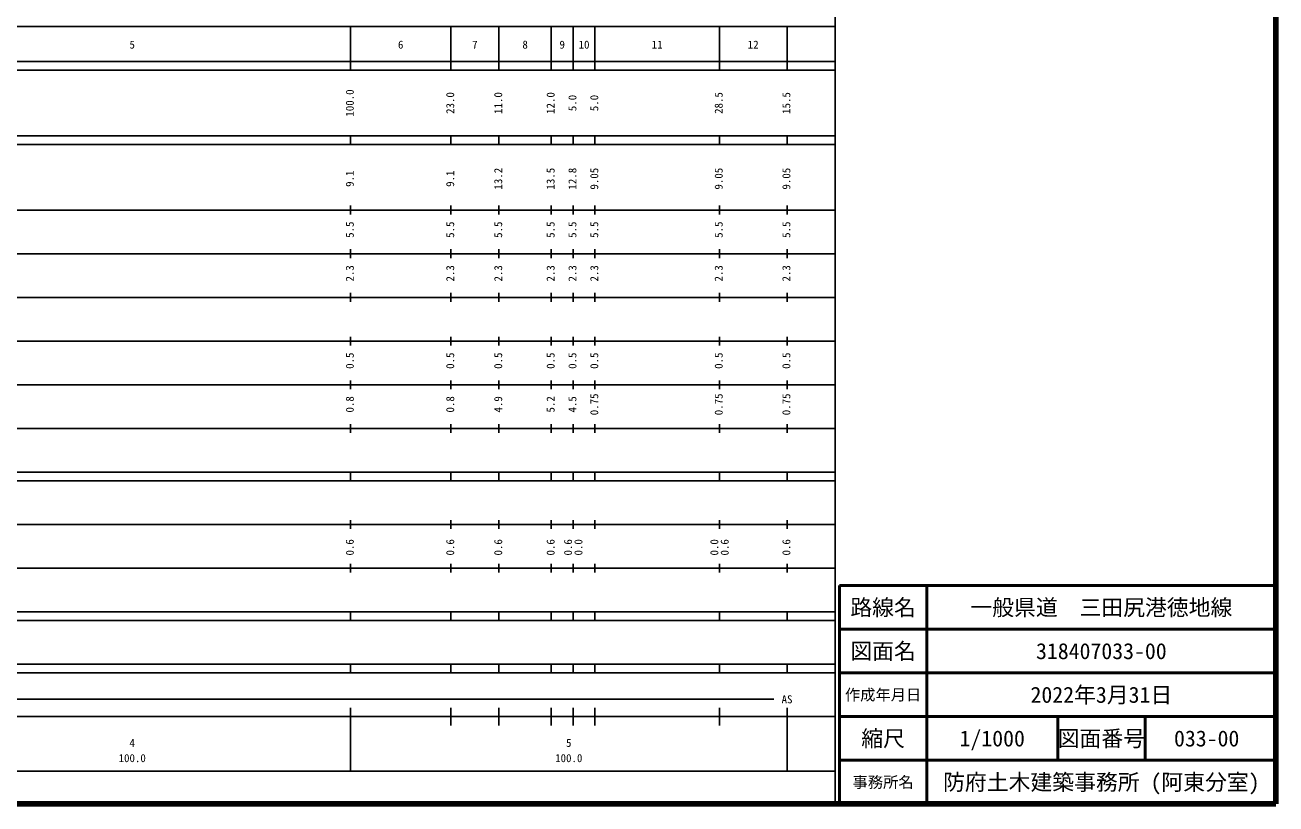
# Model space of a CAD drawing. Units: millimetres on the paper, enlarged 1000 times. Extents: x 40000 to 680000, y 20000 to 380000.
# Drawn here: x 393446 to 680000, y 20000 to 198357 of the extents above; entities that cross this region are included whole.
import ezdxf
from ezdxf.enums import TextEntityAlignment as Align

# ---------------------------------------------------------------- set-up
doc = ezdxf.new("R2010")
doc.units = ezdxf.units.MM
doc.header["$LTSCALE"] = 1000
for name, color, linetype, lineweight in [('M-TTL', 2, 'Continuous', 140), ('M-TTL-BAND', 7, 'Continuous', 25), ('M-TTL-FRAM', 2, 'Continuous', 50), ('M-TTL-LINE', 7, 'Continuous', 50)]:
    doc.layers.add(name, color=color, linetype=linetype, lineweight=lineweight)
doc.layers.add('M-TTL-TXT', color=7, linetype='Continuous')
doc.styles.add('ＭＳ ゴシック', font='')
doc.styles.get('ＭＳ ゴシック').set_extended_font_data('MS Gothic')

msp = doc.modelspace()

# ---------------------------------------------------------------- linework, layer by layer
at = {"layer": 'M-TTL'}
for p, q in [((680000, 20000), (680000, 380000)), ((40000, 20000), (680000, 20000))]:
    msp.add_line(p, q, dxfattribs=at)
at = {"layer": 'M-TTL-BAND'}
for p, q in [((579000, 20000), (579000, 370000)), ((68000, 198000), (579000, 198000)), ((468000, 188000), (468000, 198000)), ((491000, 188000), (491000, 198000)), ((502000, 188000), (502000, 198000)), ((514000, 188000), (514000, 198000)), ((519000, 188000), (519000, 198000)), ((524000, 188000), (524000, 198000)), ((552500, 188000), (552500, 198000)), ((568000, 188000), (568000, 198000)), ((40000, 190000), (579000, 190000)), ((40000, 188000), (579000, 188000)), ((40000, 173000), (579000, 173000)), ((468000, 171000), (468000, 173000)), ((491000, 171000), (491000, 173000)), ((502000, 171000), (502000, 173000)), ((514000, 171000), (514000, 173000)), ((519000, 171000), (519000, 173000)), ((524000, 171000), (524000, 173000)), ((552500, 171000), (552500, 173000)), ((568000, 171000), (568000, 173000)), ((40000, 171000), (579000, 171000)), ((40000, 156000), (579000, 156000)), ((468000, 155000), (468000, 157000)), ((491000, 155000), (491000, 157000)), ((502000, 155000), (502000, 157000)), ((514000, 155000), (514000, 157000)), ((519000, 155000), (519000, 157000)), ((524000, 155000), (524000, 157000)), ((552500, 155000), (552500, 157000)), ((568000, 155000), (568000, 157000)), ((468000, 145000), (468000, 147000)), ((491000, 145000), (491000, 147000)), ((502000, 145000), (502000, 147000)), ((514000, 145000), (514000, 147000)), ((519000, 145000), (519000, 147000)), ((524000, 145000), (524000, 147000)), ((552500, 145000), (552500, 147000)), ((568000, 145000), (568000, 147000)), ((46000, 146000), (579000, 146000)), ((52000, 136000), (579000, 136000)), ((468000, 135000), (468000, 137000)), ((491000, 135000), (491000, 137000)), ((502000, 135000), (502000, 137000)), ((514000, 135000), (514000, 137000)), ((519000, 135000), (519000, 137000)), ((524000, 135000), (524000, 137000)), ((552500, 135000), (552500, 137000)), ((568000, 135000), (568000, 137000)), ((468000, 125000), (468000, 127000)), ((491000, 125000), (491000, 127000)), ((502000, 125000), (502000, 127000)), ((514000, 125000), (514000, 127000)), ((519000, 125000), (519000, 127000)), ((524000, 125000), (524000, 127000)), ((552500, 125000), (552500, 127000)), ((568000, 125000), (568000, 127000)), ((46000, 126000), (579000, 126000)), ((52000, 116000), (579000, 116000)), ((468000, 115000), (468000, 117000)), ((491000, 115000), (491000, 117000)), ((502000, 115000), (502000, 117000)), ((514000, 115000), (514000, 117000)), ((519000, 115000), (519000, 117000)), ((524000, 115000), (524000, 117000)), ((552500, 115000), (552500, 117000)), ((568000, 115000), (568000, 117000)), ((468000, 105000), (468000, 107000)), ((491000, 105000), (491000, 107000)), ((502000, 105000), (502000, 107000)), ((514000, 105000), (514000, 107000)), ((519000, 105000), (519000, 107000)), ((524000, 105000), (524000, 107000)), ((552500, 105000), (552500, 107000)), ((568000, 105000), (568000, 107000)), ((46000, 106000), (579000, 106000)), ((40000, 96000), (579000, 96000)), ((468000, 94000), (468000, 96000)), ((491000, 94000), (491000, 96000)), ((502000, 94000), (502000, 96000)), ((514000, 94000), (514000, 96000)), ((519000, 94000), (519000, 96000)), ((524000, 94000), (524000, 96000)), ((552500, 94000), (552500, 96000)), ((568000, 94000), (568000, 96000)), ((40000, 94000), (579000, 94000)), ((49000, 84000), (579000, 84000)), ((468000, 83000), (468000, 85000)), ((491000, 83000), (491000, 85000)), ((502000, 83000), (502000, 85000)), ((514000, 83000), (514000, 85000)), ((519000, 83000), (519000, 85000)), ((524000, 83000), (524000, 85000)), ((552500, 83000), (552500, 85000)), ((568000, 83000), (568000, 85000)), ((468000, 73000), (468000, 75000)), ((491000, 73000), (491000, 75000)), ((502000, 73000), (502000, 75000)), ((514000, 73000), (514000, 75000)), ((519000, 73000), (519000, 75000)), ((524000, 73000), (524000, 75000)), ((552500, 73000), (552500, 75000)), ((568000, 73000), (568000, 75000)), ((40000, 74000), (579000, 74000)), ((40000, 64000), (579000, 64000)), ((468000, 62000), (468000, 64000)), ((491000, 62000), (491000, 64000)), ((502000, 62000), (502000, 64000)), ((514000, 62000), (514000, 64000)), ((519000, 62000), (519000, 64000)), ((524000, 62000), (524000, 64000)), ((552500, 62000), (552500, 64000)), ((568000, 62000), (568000, 64000)), ((40000, 62000), (579000, 62000)), ((40000, 52000), (579000, 52000)), ((468000, 50000), (468000, 52000)), ((491000, 50000), (491000, 52000)), ((502000, 50000), (502000, 52000)), ((514000, 50000), (514000, 52000)), ((519000, 50000), (519000, 52000)), ((524000, 50000), (524000, 52000)), ((552500, 50000), (552500, 52000)), ((568000, 50000), (568000, 52000)), ((40000, 50000), (579000, 50000)), ((71000, 44000), (565000, 44000)), ((468000, 27500), (468000, 42000)), ((491000, 38000), (491000, 42000)), ((502000, 38000), (502000, 42000)), ((514000, 38000), (514000, 42000)), ((519000, 38000), (519000, 42000)), ((524000, 38000), (524000, 42000)), ((552500, 38000), (552500, 42000)), ((568000, 27500), (568000, 42000)), ((40000, 40000), (579000, 40000)), ((68000, 27500), (579000, 27500))]:
    msp.add_line(p, q, dxfattribs=at)
at = {"layer": 'M-TTL-FRAM'}
for p, q in [((680000, 70000), (580000, 70000)), ((580000, 70000), (580000, 20000))]:
    msp.add_line(p, q, dxfattribs=at)
at = {"layer": 'M-TTL-LINE'}
for p, q in [((600000, 70000), (600000, 20000)), ((680000, 60000), (580000, 60000)), ((680000, 50000), (580000, 50000)), ((680000, 40000), (580000, 40000)), ((630000, 40000), (630000, 30000)), ((650000, 40000), (650000, 30000)), ((680000, 30000), (580000, 30000))]:
    msp.add_line(p, q, dxfattribs=at)

# ---------------------------------------------------------------- texts
at = {"layer": 'M-TTL-BAND', "style": 'ＭＳ ゴシック'}
for s, p in [('5', (418000, 192405)), ('6', (479500, 192405)), ('7', (496500, 192405)), ('8', (508000, 192405)), ('9', (516500, 192405)), ('10', (521500, 192405)), ('11', (538250, 192405)), ('12', (560250, 192405)), ('AS', (568000, 42500)), ('4', (418000, 32523)), ('5', (518000, 32523)), ('100.0', (418000, 29033)), ('100.0', (518000, 29033))]:
    msp.add_text(s, height=1833, dxfattribs=at).set_placement(p, align=Align.BOTTOM_CENTER)
for s, p in [('100.0', (469300, 180500)), ('23.0', (492300, 180500)), ('11.0', (503300, 180500)), ('12.0', (515300, 180500)), ('5.0', (520300, 180500)), ('5.0', (525300, 180500)), ('28.5', (553800, 180500)), ('15.5', (569300, 180500)), ('9.1', (469300, 163174)), ('9.1', (492300, 163174)), ('13.2', (503300, 163174)), ('13.5', (515300, 163174)), ('12.8', (520300, 163174)), ('9.05', (525300, 163174)), ('9.05', (553800, 163174)), ('9.05', (569300, 163174)), ('5.5', (469300, 151500)), ('5.5', (492300, 151500)), ('5.5', (503300, 151500)), ('5.5', (515300, 151500)), ('5.5', (520300, 151500)), ('5.5', (525300, 151500)), ('5.5', (553800, 151500)), ('5.5', (569300, 151500)), ('2.3', (469300, 141500)), ('2.3', (492300, 141500)), ('2.3', (503300, 141500)), ('2.3', (515300, 141500)), ('2.3', (520300, 141500)), ('2.3', (525300, 141500)), ('2.3', (553800, 141500)), ('2.3', (569300, 141500)), ('0.5', (469300, 121500)), ('0.5', (492300, 121500)), ('0.5', (503300, 121500)), ('0.5', (515300, 121500)), ('0.5', (520300, 121500)), ('0.5', (525300, 121500)), ('0.5', (553800, 121500)), ('0.5', (569300, 121500)), ('0.8', (469300, 111500)), ('0.8', (492300, 111500)), ('4.9', (503300, 111500)), ('5.2', (515300, 111500)), ('4.5', (520300, 111500)), ('0.75', (525300, 111500)), ('0.75', (553800, 111500)), ('0.75', (569300, 111500)), ('0.6', (469300, 78764)), ('0.6', (492300, 78764)), ('0.6', (503300, 78764)), ('0.6', (515300, 78764)), ('0.6', (519300, 78764)), ('0.0', (521670, 78764)), ('0.0', (552800, 78764)), ('0.6', (555170, 78764)), ('0.6', (569300, 78764))]:
    msp.add_text(s, height=1833, rotation=90, dxfattribs=at).set_placement(p, align=Align.BOTTOM_CENTER)
at = {"layer": 'M-TTL-TXT', "style": 'ＭＳ ゴシック'}
for s, height, p in [('路線名', 3666, (590000, 65000)), ('路線名', 3666, (590000, 65000)), ('一般県道\u3000三田尻港徳地線', 3666, (640000, 65000)), ('図面名', 3666, (590000, 55000)), ('図面名', 3666, (590000, 55000)), ('318407033-00', 3666, (640000, 55000)), ('作成年月日', 2566, (590000, 45000)), ('作成年月日', 2566, (590000, 45000)), ('2022年3月31日', 3666, (640000, 45000)), ('縮尺', 3666, (590000, 35000)), ('縮尺', 3666, (590000, 35000)), ('図面番号', 3666, (640000, 35000)), ('図面番号', 3666, (640000, 35000)), ('1/1000', 3666, (615000, 35000)), ('033-00', 3666, (664125, 35000)), ('事務所名', 2566, (590000, 25000)), ('事務所名', 2566, (590000, 25000)), ('防府土木建築事務所 (阿東分室)', 3666, (640000, 25000))]:
    msp.add_text(s, height=height, dxfattribs=at).set_placement(p, align=Align.MIDDLE_CENTER)

doc.saveas('drawing.dxf')
